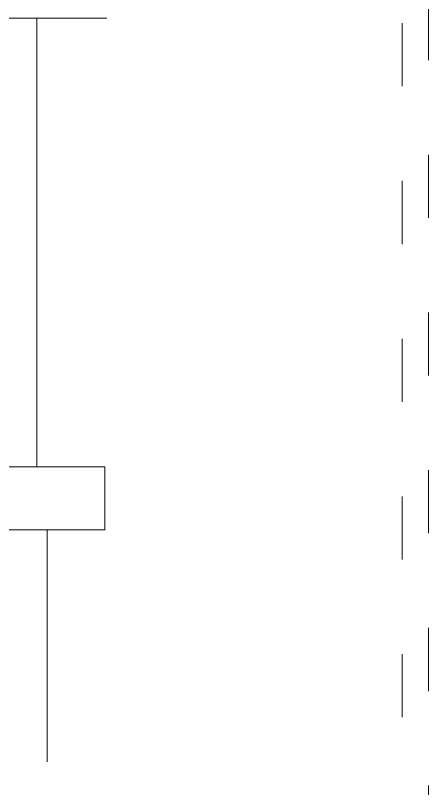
# Model space of a CAD drawing. Extents: x 775040 to 808375, y 4159409 to 4163651.
# Drawn here: x 807117 to 807195.7, y 4160584 to 4160731 of the extents above; entities that cross this region are included whole.
import ezdxf

# ---------------------------------------------------------------- set-up
doc = ezdxf.new("R2010")
doc.units = 0
doc.header["$MEASUREMENT"] = 0
doc.linetypes.add('ACAD_ISO03W100', pattern=[30, 12, -18])
doc.linetypes.add('DUZ', pattern=[500, 500])
doc.layers.get('0').update_dxf_attribs({"linetype": 'DUZ'})
for name, color, linetype, lineweight in [('020-05', 2, 'Continuous', 20), ('GOR-030', 3, 'Continuous', 20), ('İÇ OLÇU', 31, 'Continuous', 18), ('KESIK020-05', 2, 'Continuous', 20), ('Z_çerçeve', 44, 'Continuous', 5)]:
    doc.layers.add(name, color=color, linetype=linetype, lineweight=lineweight)

# ---------------------------------------------------------------- blocks, each defined once
blk = doc.blocks.new('ETHYT')
at = {"color": 23}
blk.add_lwpolyline([(64839.496, -4633.058), (64839.496, -4621.058), (64907.792, -4621.058), (64907.792, -4633.058)], close=True, dxfattribs=at)
at = {"layer": '020-05'}
blk.add_line((64894.801, -4535.761), (64894.801, -4621.058), dxfattribs=at)
at = {"layer": 'GOR-030'}
blk.add_line((64896.801, -4633.058), (64896.801, -4677.144), dxfattribs=at)
at = {"layer": 'KESIK020-05'}
blk.add_line((64766.592, -4535.761), (64908.137, -4535.761), dxfattribs=at)
at = {"layer": 'Z_çerçeve', "linetype": 'ACAD_ISO03W100'}
for points in [[(64667.622, -4381.696), (64969.429, -4381.696), (64969.429, -4790.12), (64667.622, -4790.12)], [(64672.622, -4386.696), (64964.429, -4386.696), (64964.429, -4785.12), (64672.622, -4785.12)]]:
    blk.add_lwpolyline(points, close=True, dxfattribs=at)

msp = doc.modelspace()

# ---------------------------------------------------------------- block references
at = {"layer": 'İÇ OLÇU'}
msp.add_blockref('ETHYT', (742226.29, 4165266.25), dxfattribs=at)

doc.saveas('drawing.dxf')
